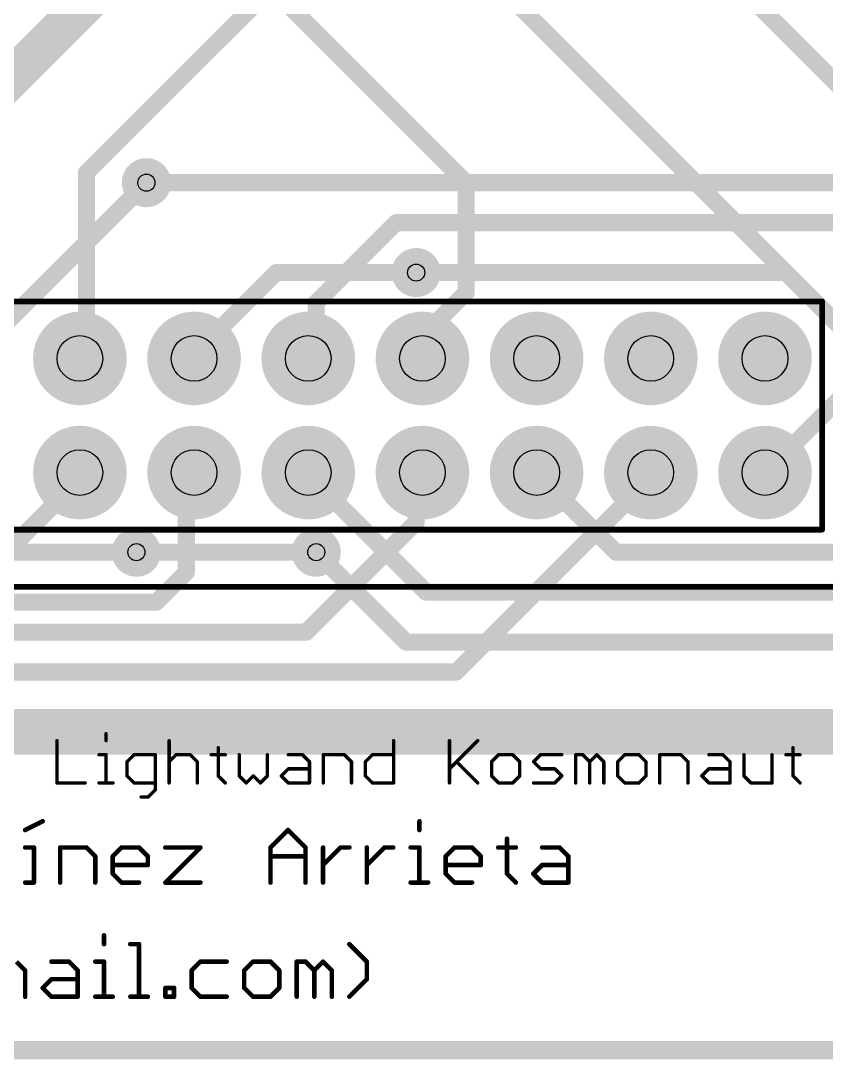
# Model space of a CAD drawing. Extents: x -15 to 99, y 4 to 73.
# Drawn here: x 24.54 to 42.46, y 3.61 to 26.72 of the extents above; entities that cross this region are included whole.
import ezdxf

# ---------------------------------------------------------------- set-up
doc = ezdxf.new("R2010")
doc.units = 0
for name, color, linetype in [('1', 22, 'CONTINUOUS'), ('112', 253, 'CONTINUOUS'), ('16', 175, 'CONTINUOUS'), ('17', 82, 'CONTINUOUS'), ('18', 82, 'CONTINUOUS'), ('20', 7, 'CONTINUOUS'), ('21', 253, 'CONTINUOUS'), ('29', 253, 'CONTINUOUS'), ('30', 253, 'CONTINUOUS'), ('44', 253, 'CONTINUOUS')]:
    doc.layers.add(name, color=color, linetype=linetype)

# ---------------------------------------------------------------- blocks, each defined once
blk = doc.blocks.new('ROUNDP')
at = {"const_width": 0.5}
blk.add_lwpolyline([(0, -0.25, 1), (0, 0.25, 1), (0, -0.25)], format="xyb", dxfattribs=at)
blk = doc.blocks.new('ROUNDV')
at = {"const_width": 0.5}
blk.add_lwpolyline([(0, -0.25, 1), (0, 0.25, 1), (0, -0.25)], format="xyb", dxfattribs=at)

msp = doc.modelspace()

# ---------------------------------------------------------------- linework, layer by layer
at = {"layer": '1'}
for points, const_width in [([(26.0033, 23.3362), (37.1157, 34.4488)], 0.381), ([(26.8923, 28.0035), (18.4468, 19.558)], 0.889), ([(26.0033, 19.3358), (26.0033, 23.3362)], 0.381), ([(27.3368, 23.114), (44.2278, 23.114)], 0.381), ([(31.115, 20.447), (32.893, 22.225)], 0.381), ([(32.893, 22.225), (46.0057, 22.225)], 0.381), ([(33.3375, 21.1137), (41.5607, 21.1137)], 0.381), ([(41.5607, 21.1137), (42.8942, 19.7803)], 0.381), ([(31.115, 19.3358), (31.115, 20.447)], 0.381), ([(26.0033, 19.3358), (25.8572, 19.2024)], 0.381), ([(31.115, 19.3358), (30.9372, 19.2024)], 0.381), ([(25.781, 16.4465), (25.8572, 16.6624)], 0.381), ([(33.3375, 16.4465), (33.4772, 16.6624)], 0.381), ([(38.4492, 16.4465), (38.5572, 16.6624)], 0.381), ([(23.3362, 14.0018), (25.781, 16.4465)], 0.381), ([(33.3375, 15.5575), (33.3375, 16.4465)], 0.381), ([(38.4492, 16.4465), (34.2265, 12.2238)], 0.381), ([(30.8928, 13.1128), (33.3375, 15.5575)], 0.381), ([(31.115, 14.8908), (27.1145, 14.8908)], 0.381), ([(16.4465, 13.1128), (30.8928, 13.1128)], 0.381), ([(34.2265, 12.2238), (16.002, 12.2238)], 0.381), ([(56.2293, 10.8902), (15.5575, 10.8902)], 1.016), ([(5.08, 3.81), (95.25, 3.81)], 0.4064)]:
    msp.add_lwpolyline(points, dxfattribs=dict(at, const_width=const_width))
at = {"layer": '1', "const_width": 0.1905}
for points in [[(26.0985, 23.3362, 1), (25.908, 23.3362)], [(25.9359, 23.4036, 1), (26.0706, 23.2689)], [(27.3368, 23.2093, 1), (27.3368, 23.0188)], [(32.893, 22.3203, 1), (32.893, 22.1298)], [(32.9604, 22.1576, 1), (32.8256, 22.2924)], [(33.3375, 21.209, 1), (33.3375, 21.0185)], [(41.6281, 21.1811, 1), (41.4934, 21.0464)], [(41.5607, 21.0185, 1), (41.5607, 21.209)], [(31.0476, 20.5144, 1), (31.1824, 20.3796)], [(31.2103, 20.447, 1), (31.0198, 20.447)], [(25.908, 19.3358, 1), (26.0985, 19.3358)], [(26.0675, 19.2654, 1), (25.939, 19.4061)], [(31.0198, 19.3358, 1), (31.2103, 19.3358)], [(31.1722, 19.2596, 1), (31.0579, 19.412)], [(25.793, 19.2727, 1), (25.9214, 19.1321)], [(30.8801, 19.2786, 1), (30.9944, 19.1262)], [(25.947, 16.6307, 1), (25.7674, 16.6941)], [(33.5572, 16.6107, 1), (33.3972, 16.7141)], [(38.6424, 16.6198, 1), (38.472, 16.705)], [(25.6912, 16.4782, 1), (25.8708, 16.4148)], [(25.8484, 16.3791, 1), (25.7136, 16.5139)], [(33.4327, 16.4465, 1), (33.2422, 16.4465)], [(33.2575, 16.4982, 1), (33.4175, 16.3948)], [(38.3641, 16.4891, 1), (38.5344, 16.4039)], [(38.5166, 16.3791, 1), (38.3819, 16.5139)], [(33.4049, 15.4901, 1), (33.2701, 15.6249)], [(33.2422, 15.5575, 1), (33.4327, 15.5575)], [(27.1145, 14.986, 1), (27.1145, 14.7955)], [(31.115, 14.7955, 1), (31.115, 14.986)], [(30.8254, 13.1801, 1), (30.9601, 13.0454)], [(30.8928, 13.0175, 1), (30.8928, 13.208)], [(34.1591, 12.2911, 1), (34.2939, 12.1564)], [(34.2265, 12.1285, 1), (34.2265, 12.319)]]:
    msp.add_lwpolyline(points, format="xyb", dxfattribs=at)
at = {"layer": '112'}
for points, const_width in [([(26.4398, 10.8535), (26.4398, 10.6967)], 0.0762), ([(25.3475, 10.6967), (25.3475, 9.7561)], 0.0762), ([(27.8422, 10.6967), (27.8422, 9.7561)], 0.0762), ([(32.835, 10.6967), (32.835, 9.7561)], 0.0762), ([(34.079, 10.6967), (34.079, 9.7561)], 0.0762), ([(34.079, 10.0697), (34.7061, 10.6967)], 0.0762), ([(26.283, 10.3832), (26.4398, 10.3832)], 0.0762), ([(26.4398, 10.3832), (26.4398, 9.7561)], 0.0762), ([(27.0634, 10.3832), (26.9067, 10.2264)], 0.0762), ([(27.5337, 10.3832), (27.0634, 10.3832)], 0.0762), ([(27.5337, 9.5994), (27.5337, 10.3832)], 0.0762), ([(27.8422, 10.2264), (27.999, 10.3832)], 0.0762), ([(27.999, 10.3832), (28.3125, 10.3832)], 0.0762), ([(28.3125, 10.3832), (28.4693, 10.2264)], 0.0762), ([(28.7777, 10.3832), (29.0912, 10.3832)], 0.0762), ([(28.9345, 10.54), (28.9345, 9.9129)], 0.0762), ([(29.4014, 10.3832), (29.4014, 9.9129)], 0.0762), ([(30.0285, 9.9129), (30.0285, 10.3832)], 0.0762), ([(30.4937, 10.3832), (30.8072, 10.3832)], 0.0762), ([(30.8072, 10.3832), (30.964, 10.2264)], 0.0762), ([(31.2724, 9.7561), (31.2724, 10.3832)], 0.0762), ([(31.2724, 10.3832), (31.7427, 10.3832)], 0.0762), ([(31.7427, 10.3832), (31.8995, 10.2264)], 0.0762), ([(32.2079, 10.2264), (32.3647, 10.3832)], 0.0762), ([(32.3647, 10.3832), (32.835, 10.3832)], 0.0762), ([(35.1713, 10.3832), (35.0145, 10.2264)], 0.0762), ([(35.4848, 10.3832), (35.1713, 10.3832)], 0.0762), ([(35.6416, 10.2264), (35.4848, 10.3832)], 0.0762), ([(35.95, 10.2264), (36.1068, 10.3832)], 0.0762), ([(36.1068, 10.3832), (36.5771, 10.3832)], 0.0762), ([(36.8855, 9.7561), (36.8855, 10.3832)], 0.0762), ([(36.8855, 10.3832), (37.0423, 10.3832)], 0.0762), ([(37.0423, 10.3832), (37.1991, 10.2264)], 0.0762), ([(37.1991, 10.2264), (37.3558, 10.3832)], 0.0762), ([(37.3558, 10.3832), (37.5126, 10.2264)], 0.0762), ([(37.9778, 10.3832), (37.8211, 10.2264)], 0.0762), ([(38.2914, 10.3832), (37.9778, 10.3832)], 0.0762), ([(38.4481, 10.2264), (38.2914, 10.3832)], 0.0762), ([(38.7566, 9.7561), (38.7566, 10.3832)], 0.0762), ([(38.7566, 10.3832), (39.2269, 10.3832)], 0.0762), ([(39.2269, 10.3832), (39.3836, 10.2264)], 0.0762), ([(39.8489, 10.3832), (40.1624, 10.3832)], 0.0762), ([(40.1624, 10.3832), (40.3192, 10.2264)], 0.0762), ([(40.6276, 10.3832), (40.6276, 9.9129)], 0.0762), ([(41.2547, 9.7561), (41.2547, 10.3832)], 0.0762), ([(41.5631, 10.3832), (41.8767, 10.3832)], 0.0762), ([(41.7199, 10.54), (41.7199, 9.9129)], 0.0762), ([(26.9067, 10.2264), (26.9067, 9.9129)], 0.0762), ([(28.4693, 10.2264), (28.4693, 9.7561)], 0.0762), ([(30.964, 10.2264), (30.964, 9.7561)], 0.0762), ([(31.8995, 10.2264), (31.8995, 9.7561)], 0.0762), ([(32.2079, 9.9129), (32.2079, 10.2264)], 0.0762), ([(34.2358, 10.2264), (34.7061, 9.7561)], 0.0762), ([(35.0145, 10.2264), (35.0145, 9.9129)], 0.0762), ([(35.6416, 9.9129), (35.6416, 10.2264)], 0.0762), ([(36.1068, 10.0697), (35.95, 10.2264)], 0.0762), ([(37.1991, 10.2264), (37.1991, 9.7561)], 0.0762), ([(37.5126, 10.2264), (37.5126, 9.7561)], 0.0762), ([(37.8211, 10.2264), (37.8211, 9.9129)], 0.0762), ([(38.4481, 9.9129), (38.4481, 10.2264)], 0.0762), ([(39.3836, 10.2264), (39.3836, 9.7561)], 0.0762), ([(40.3192, 10.2264), (40.3192, 9.7561)], 0.0762), ([(26.9067, 9.9129), (27.0634, 9.7561)], 0.0762), ([(28.9345, 9.9129), (29.0912, 9.7561)], 0.0762), ([(29.4014, 9.9129), (29.5582, 9.7561)], 0.0762), ([(29.5582, 9.7561), (29.7149, 9.9129)], 0.0762), ([(29.7149, 9.9129), (29.8717, 9.7561)], 0.0762), ([(29.8717, 9.7561), (30.0285, 9.9129)], 0.0762), ([(30.3369, 9.9129), (30.4937, 10.0697)], 0.0762), ([(30.4937, 9.7561), (30.3369, 9.9129)], 0.0762), ([(30.4937, 10.0697), (30.964, 10.0697)], 0.0762), ([(32.3647, 9.7561), (32.2079, 9.9129)], 0.0762), ([(35.0145, 9.9129), (35.1713, 9.7561)], 0.0762), ([(35.4848, 9.7561), (35.6416, 9.9129)], 0.0762), ([(36.4203, 10.0697), (36.1068, 10.0697)], 0.0762), ([(36.5771, 9.9129), (36.4203, 10.0697)], 0.0762), ([(36.4203, 9.7561), (36.5771, 9.9129)], 0.0762), ([(37.8211, 9.9129), (37.9778, 9.7561)], 0.0762), ([(38.2914, 9.7561), (38.4481, 9.9129)], 0.0762), ([(39.6921, 9.9129), (39.8489, 10.0697)], 0.0762), ([(39.8489, 9.7561), (39.6921, 9.9129)], 0.0762), ([(39.8489, 10.0697), (40.3192, 10.0697)], 0.0762), ([(40.6276, 9.9129), (40.7844, 9.7561)], 0.0762), ([(41.7199, 9.9129), (41.8767, 9.7561)], 0.0762), ([(25.3475, 9.7561), (25.9745, 9.7561)], 0.0762), ([(26.283, 9.7561), (26.5965, 9.7561)], 0.0762), ([(27.0634, 9.7561), (27.5337, 9.7561)], 0.0762), ([(30.964, 9.7561), (30.4937, 9.7561)], 0.0762), ([(32.835, 9.7561), (32.3647, 9.7561)], 0.0762), ([(35.1713, 9.7561), (35.4848, 9.7561)], 0.0762), ([(35.95, 9.7561), (36.4203, 9.7561)], 0.0762), ([(37.9778, 9.7561), (38.2914, 9.7561)], 0.0762), ([(40.3192, 9.7561), (39.8489, 9.7561)], 0.0762), ([(40.7844, 9.7561), (41.2547, 9.7561)], 0.0762), ([(27.2202, 9.4426), (27.377, 9.4426)], 0.0762), ([(27.377, 9.4426), (27.5337, 9.5994)], 0.0762), ([(24.6398, 8.7081), (25.0296, 8.903)], 0.1016), ([(33.4103, 8.903), (33.4103, 8.7081)], 0.1016), ([(30.097, 8.3183), (30.4868, 8.7081)], 0.1016), ([(30.4868, 8.7081), (30.8766, 8.3183)], 0.1016), ([(35.3593, 8.5132), (35.3593, 7.7336)], 0.1016), ([(24.8347, 8.3183), (24.6398, 8.3183)], 0.1016), ([(24.8347, 7.5387), (24.8347, 8.3183)], 0.1016), ([(25.4194, 7.5387), (25.4194, 8.3183)], 0.1016), ([(25.4194, 8.3183), (26.0041, 8.3183)], 0.1016), ([(26.0041, 8.3183), (26.199, 8.1234)], 0.1016), ([(26.5888, 8.1234), (26.7837, 8.3183)], 0.1016), ([(26.7837, 8.3183), (27.1735, 8.3183)], 0.1016), ([(27.1735, 8.3183), (27.3684, 8.1234)], 0.1016), ([(27.7582, 8.3183), (28.5378, 8.3183)], 0.1016), ([(28.5378, 8.3183), (27.7582, 7.5387)], 0.1016), ([(30.097, 7.5387), (30.097, 8.3183)], 0.1016), ([(30.8766, 8.3183), (30.8766, 7.5387)], 0.1016), ([(31.2664, 7.5387), (31.2664, 8.3183)], 0.1016), ([(31.2664, 7.9285), (31.6562, 8.3183)], 0.1016), ([(31.6562, 8.3183), (31.8511, 8.3183)], 0.1016), ([(32.2409, 7.5387), (32.2409, 8.3183)], 0.1016), ([(32.2409, 7.9285), (32.6307, 8.3183)], 0.1016), ([(32.6307, 8.3183), (32.8256, 8.3183)], 0.1016), ([(33.2154, 8.3183), (33.4103, 8.3183)], 0.1016), ([(33.4103, 8.3183), (33.4103, 7.5387)], 0.1016), ([(33.995, 8.1234), (34.1899, 8.3183)], 0.1016), ([(34.1899, 8.3183), (34.5797, 8.3183)], 0.1016), ([(34.5797, 8.3183), (34.7746, 8.1234)], 0.1016), ([(35.1644, 8.3183), (35.5542, 8.3183)], 0.1016), ([(36.1389, 8.3183), (36.5287, 8.3183)], 0.1016), ([(36.5287, 8.3183), (36.7236, 8.1234)], 0.1016), ([(26.199, 8.1234), (26.199, 7.5387)], 0.1016), ([(26.5888, 7.7336), (26.5888, 8.1234)], 0.1016), ([(27.3684, 8.1234), (27.3684, 7.9285)], 0.1016), ([(30.097, 8.1234), (30.8766, 8.1234)], 0.1016), ([(33.995, 7.7336), (33.995, 8.1234)], 0.1016), ([(34.7746, 8.1234), (34.7746, 7.9285)], 0.1016), ([(36.7236, 8.1234), (36.7236, 7.5387)], 0.1016), ([(27.3684, 7.9285), (26.5888, 7.9285)], 0.1016), ([(34.7746, 7.9285), (33.995, 7.9285)], 0.1016), ([(35.944, 7.7336), (36.1389, 7.9285)], 0.1016), ([(36.1389, 7.9285), (36.7236, 7.9285)], 0.1016), ([(26.7837, 7.5387), (26.5888, 7.7336)], 0.1016), ([(34.1899, 7.5387), (33.995, 7.7336)], 0.1016), ([(35.3593, 7.7336), (35.5542, 7.5387)], 0.1016), ([(36.1389, 7.5387), (35.944, 7.7336)], 0.1016), ([(24.6398, 7.5387), (24.8347, 7.5387)], 0.1016), ([(27.1735, 7.5387), (26.7837, 7.5387)], 0.1016), ([(27.7582, 7.5387), (28.5378, 7.5387)], 0.1016), ([(33.2154, 7.5387), (33.6052, 7.5387)], 0.1016), ([(34.5797, 7.5387), (34.1899, 7.5387)], 0.1016), ([(36.7236, 7.5387), (36.1389, 7.5387)], 0.1016), ([(26.3939, 6.363), (26.3939, 6.1681)], 0.1016), ([(26.9786, 6.1681), (27.1735, 6.1681)], 0.1016), ([(27.1735, 6.1681), (27.1735, 4.9987)], 0.1016), ([(32.2409, 5.7783), (31.8511, 6.1681)], 0.1016), ([(24.4449, 5.7783), (24.6398, 5.5834)], 0.1016), ([(25.2245, 5.7783), (25.6143, 5.7783)], 0.1016), ([(25.6143, 5.7783), (25.8092, 5.5834)], 0.1016), ([(26.199, 5.7783), (26.3939, 5.7783)], 0.1016), ([(26.3939, 5.7783), (26.3939, 4.9987)], 0.1016), ([(28.5378, 5.7783), (28.3429, 5.5834)], 0.1016), ([(29.1225, 5.7783), (28.5378, 5.7783)], 0.1016), ([(29.7072, 5.7783), (29.5123, 5.5834)], 0.1016), ([(30.097, 5.7783), (29.7072, 5.7783)], 0.1016), ([(30.2919, 5.5834), (30.097, 5.7783)], 0.1016), ([(30.6817, 4.9987), (30.6817, 5.7783)], 0.1016), ([(30.6817, 5.7783), (30.8766, 5.7783)], 0.1016), ([(30.8766, 5.7783), (31.0715, 5.5834)], 0.1016), ([(31.0715, 5.5834), (31.2664, 5.7783)], 0.1016), ([(31.2664, 5.7783), (31.4613, 5.5834)], 0.1016), ([(32.2409, 5.3885), (32.2409, 5.7783)], 0.1016), ([(24.6398, 5.5834), (24.6398, 4.9987)], 0.1016), ([(25.8092, 5.5834), (25.8092, 4.9987)], 0.1016), ([(28.3429, 5.5834), (28.3429, 5.1936)], 0.1016), ([(29.5123, 5.5834), (29.5123, 5.1936)], 0.1016), ([(30.2919, 5.1936), (30.2919, 5.5834)], 0.1016), ([(31.0715, 5.5834), (31.0715, 4.9987)], 0.1016), ([(31.4613, 5.5834), (31.4613, 4.9987)], 0.1016), ([(25.0296, 5.1936), (25.2245, 5.3885)], 0.1016), ([(25.2245, 5.3885), (25.8092, 5.3885)], 0.1016), ([(31.8511, 4.9987), (32.2409, 5.3885)], 0.1016), ([(25.2245, 4.9987), (25.0296, 5.1936)], 0.1016), ([(27.7582, 4.9987), (27.7582, 5.1936)], 0.1016), ([(27.7582, 5.1936), (27.9531, 5.1936)], 0.1016), ([(27.9531, 5.1936), (27.9531, 4.9987)], 0.1016), ([(28.3429, 5.1936), (28.5378, 4.9987)], 0.1016), ([(29.5123, 5.1936), (29.7072, 4.9987)], 0.1016), ([(30.097, 4.9987), (30.2919, 5.1936)], 0.1016), ([(25.8092, 4.9987), (25.2245, 4.9987)], 0.1016), ([(26.199, 4.9987), (26.5888, 4.9987)], 0.1016), ([(26.9786, 4.9987), (27.3684, 4.9987)], 0.1016), ([(27.9531, 4.9987), (27.7582, 4.9987)], 0.1016), ([(28.5378, 4.9987), (29.1225, 4.9987)], 0.1016), ([(29.7072, 4.9987), (30.097, 4.9987)], 0.1016)]:
    msp.add_lwpolyline(points, dxfattribs=dict(at, const_width=const_width))
for points, const_width in [([(26.4588, 10.8535, 1), (26.4207, 10.8535)], 0.0381), ([(25.3665, 10.6967, 1), (25.3284, 10.6967)], 0.0381), ([(26.4207, 10.6967, 1), (26.4588, 10.6967)], 0.0381), ([(27.8612, 10.6967, 1), (27.8231, 10.6967)], 0.0381), ([(32.8541, 10.6967, 1), (32.816, 10.6967)], 0.0381), ([(34.098, 10.6967, 1), (34.0599, 10.6967)], 0.0381), ([(34.7195, 10.6833, 1), (34.6926, 10.7102)], 0.0381), ([(26.283, 10.4023, 1), (26.283, 10.3642)], 0.0381), ([(26.4588, 10.3832, 1), (26.4207, 10.3832)], 0.0381), ([(26.4398, 10.3642, 1), (26.4398, 10.4023)], 0.0381), ([(27.0634, 10.4023, 1), (27.0634, 10.3642)], 0.0381), ([(27.0769, 10.3697, 1), (27.05, 10.3967)], 0.0381), ([(27.5528, 10.3832, 1), (27.5147, 10.3832)], 0.0381), ([(27.5337, 10.3642, 1), (27.5337, 10.4023)], 0.0381), ([(27.999, 10.4023, 1), (27.999, 10.3642)], 0.0381), ([(28.0124, 10.3697, 1), (27.9855, 10.3967)], 0.0381), ([(28.326, 10.3967, 1), (28.299, 10.3697)], 0.0381), ([(28.3125, 10.3642, 1), (28.3125, 10.4023)], 0.0381), ([(28.7777, 10.4023, 1), (28.7777, 10.3642)], 0.0381), ([(28.9535, 10.54, 1), (28.9154, 10.54)], 0.0381), ([(29.0912, 10.3642, 1), (29.0912, 10.4023)], 0.0381), ([(29.4204, 10.3832, 1), (29.3823, 10.3832)], 0.0381), ([(30.0475, 10.3832, 1), (30.0094, 10.3832)], 0.0381), ([(30.4937, 10.4023, 1), (30.4937, 10.3642)], 0.0381), ([(30.8207, 10.3967, 1), (30.7937, 10.3697)], 0.0381), ([(30.8072, 10.3642, 1), (30.8072, 10.4023)], 0.0381), ([(31.2724, 10.4023, 1), (31.2724, 10.3642)], 0.0381), ([(31.2915, 10.3832, 1), (31.2534, 10.3832)], 0.0381), ([(31.7562, 10.3967, 1), (31.7293, 10.3697)], 0.0381), ([(31.7427, 10.3642, 1), (31.7427, 10.4023)], 0.0381), ([(32.3647, 10.4023, 1), (32.3647, 10.3642)], 0.0381), ([(32.3782, 10.3697, 1), (32.3512, 10.3967)], 0.0381), ([(32.835, 10.3642, 1), (32.835, 10.4023)], 0.0381), ([(35.1713, 10.4023, 1), (35.1713, 10.3642)], 0.0381), ([(35.1847, 10.3697, 1), (35.1578, 10.3967)], 0.0381), ([(35.4983, 10.3967, 1), (35.4713, 10.3697)], 0.0381), ([(35.4848, 10.3642, 1), (35.4848, 10.4023)], 0.0381), ([(36.1068, 10.4023, 1), (36.1068, 10.3642)], 0.0381), ([(36.1203, 10.3697, 1), (36.0933, 10.3967)], 0.0381), ([(36.5771, 10.3642, 1), (36.5771, 10.4023)], 0.0381), ([(36.8855, 10.4023, 1), (36.8855, 10.3642)], 0.0381), ([(36.9046, 10.3832, 1), (36.8665, 10.3832)], 0.0381), ([(37.0558, 10.3967, 1), (37.0288, 10.3697)], 0.0381), ([(37.0423, 10.3642, 1), (37.0423, 10.4023)], 0.0381), ([(37.3693, 10.3967, 1), (37.3424, 10.3697)], 0.0381), ([(37.3693, 10.3697, 1), (37.3424, 10.3967)], 0.0381), ([(37.9778, 10.4023, 1), (37.9778, 10.3642)], 0.0381), ([(37.9913, 10.3697, 1), (37.9644, 10.3967)], 0.0381), ([(38.3048, 10.3967, 1), (38.2779, 10.3697)], 0.0381), ([(38.2914, 10.3642, 1), (38.2914, 10.4023)], 0.0381), ([(38.7756, 10.3832, 1), (38.7375, 10.3832)], 0.0381), ([(38.7566, 10.4023, 1), (38.7566, 10.3642)], 0.0381), ([(39.2403, 10.3967, 1), (39.2134, 10.3697)], 0.0381), ([(39.2269, 10.3642, 1), (39.2269, 10.4023)], 0.0381), ([(39.8489, 10.4023, 1), (39.8489, 10.3642)], 0.0381), ([(40.1759, 10.3967, 1), (40.1489, 10.3697)], 0.0381), ([(40.1624, 10.3642, 1), (40.1624, 10.4023)], 0.0381), ([(40.6467, 10.3832, 1), (40.6086, 10.3832)], 0.0381), ([(41.2737, 10.3832, 1), (41.2356, 10.3832)], 0.0381), ([(41.5631, 10.4023, 1), (41.5631, 10.3642)], 0.0381), ([(41.739, 10.54, 1), (41.7009, 10.54)], 0.0381), ([(41.8767, 10.3642, 1), (41.8767, 10.4023)], 0.0381), ([(26.9257, 10.2264, 1), (26.8876, 10.2264)], 0.0381), ([(26.8932, 10.2399, 1), (26.9201, 10.213)], 0.0381), ([(27.8287, 10.2399, 1), (27.8557, 10.213)], 0.0381), ([(28.4883, 10.2264, 1), (28.4502, 10.2264)], 0.0381), ([(28.4558, 10.213, 1), (28.4827, 10.2399)], 0.0381), ([(30.983, 10.2264, 1), (30.9449, 10.2264)], 0.0381), ([(30.9505, 10.213, 1), (30.9774, 10.2399)], 0.0381), ([(31.9185, 10.2264, 1), (31.8804, 10.2264)], 0.0381), ([(31.886, 10.213, 1), (31.913, 10.2399)], 0.0381), ([(32.227, 10.2264, 1), (32.1889, 10.2264)], 0.0381), ([(32.1945, 10.2399, 1), (32.2214, 10.213)], 0.0381), ([(34.2492, 10.2399, 1), (34.2223, 10.213)], 0.0381), ([(35.0336, 10.2264, 1), (34.9955, 10.2264)], 0.0381), ([(35.001, 10.2399, 1), (35.028, 10.213)], 0.0381), ([(35.6606, 10.2264, 1), (35.6225, 10.2264)], 0.0381), ([(35.6281, 10.213, 1), (35.655, 10.2399)], 0.0381), ([(35.9635, 10.2399, 1), (35.9366, 10.213)], 0.0381), ([(35.9366, 10.2399, 1), (35.9635, 10.213)], 0.0381), ([(37.2181, 10.2264, 1), (37.18, 10.2264)], 0.0381), ([(37.1856, 10.2399, 1), (37.2125, 10.213)], 0.0381), ([(37.1856, 10.213, 1), (37.2125, 10.2399)], 0.0381), ([(37.5317, 10.2264, 1), (37.4936, 10.2264)], 0.0381), ([(37.4991, 10.213, 1), (37.5261, 10.2399)], 0.0381), ([(37.8401, 10.2264, 1), (37.802, 10.2264)], 0.0381), ([(37.8076, 10.2399, 1), (37.8345, 10.213)], 0.0381), ([(38.4672, 10.2264, 1), (38.4291, 10.2264)], 0.0381), ([(38.4347, 10.213, 1), (38.4616, 10.2399)], 0.0381), ([(39.4027, 10.2264, 1), (39.3646, 10.2264)], 0.0381), ([(39.3702, 10.213, 1), (39.3971, 10.2399)], 0.0381), ([(40.3382, 10.2264, 1), (40.3001, 10.2264)], 0.0381), ([(40.3057, 10.213, 1), (40.3326, 10.2399)], 0.0381), ([(26.9201, 9.9264, 1), (26.8932, 9.8994)], 0.0381), ([(28.9479, 9.9264, 1), (28.921, 9.8994)], 0.0381), ([(29.4149, 9.9264, 1), (29.3879, 9.8994)], 0.0381), ([(29.7284, 9.9264, 1), (29.7015, 9.8994)], 0.0381), ([(29.7284, 9.8994, 1), (29.7015, 9.9264)], 0.0381), ([(30.0419, 9.8994, 1), (30.015, 9.9264)], 0.0381), ([(30.3504, 9.9264, 1), (30.3234, 9.8994)], 0.0381), ([(30.3234, 9.9264, 1), (30.3504, 9.8994)], 0.0381), ([(30.4937, 10.0887, 1), (30.4937, 10.0506)], 0.0381), ([(30.5071, 10.0562, 1), (30.4802, 10.0831)], 0.0381), ([(30.964, 10.0506, 1), (30.964, 10.0887)], 0.0381), ([(32.2214, 9.9264, 1), (32.1945, 9.8994)], 0.0381), ([(34.0655, 10.0831, 1), (34.0925, 10.0562)], 0.0381), ([(35.028, 9.9264, 1), (35.001, 9.8994)], 0.0381), ([(35.655, 9.8994, 1), (35.6281, 9.9264)], 0.0381), ([(36.1068, 10.0887, 1), (36.1068, 10.0506)], 0.0381), ([(36.0933, 10.0562, 1), (36.1203, 10.0831)], 0.0381), ([(36.4338, 10.0831, 1), (36.4069, 10.0562)], 0.0381), ([(36.4203, 10.0506, 1), (36.4203, 10.0887)], 0.0381), ([(36.5906, 9.8994, 1), (36.5636, 9.9264)], 0.0381), ([(36.5636, 9.8994, 1), (36.5906, 9.9264)], 0.0381), ([(37.8345, 9.9264, 1), (37.8076, 9.8994)], 0.0381), ([(38.4616, 9.8994, 1), (38.4347, 9.9264)], 0.0381), ([(39.7056, 9.9264, 1), (39.6786, 9.8994)], 0.0381), ([(39.6786, 9.9264, 1), (39.7056, 9.8994)], 0.0381), ([(39.8489, 10.0887, 1), (39.8489, 10.0506)], 0.0381), ([(39.8623, 10.0562, 1), (39.8354, 10.0831)], 0.0381), ([(40.3192, 10.0506, 1), (40.3192, 10.0887)], 0.0381), ([(40.6411, 9.9264, 1), (40.6141, 9.8994)], 0.0381), ([(41.7334, 9.9264, 1), (41.7064, 9.8994)], 0.0381), ([(25.3284, 9.7561, 1), (25.3665, 9.7561)], 0.0381), ([(25.3475, 9.7752, 1), (25.3475, 9.7371)], 0.0381), ([(25.9745, 9.7371, 1), (25.9745, 9.7752)], 0.0381), ([(26.283, 9.7752, 1), (26.283, 9.7371)], 0.0381), ([(26.4207, 9.7561, 1), (26.4588, 9.7561)], 0.0381), ([(26.5965, 9.7371, 1), (26.5965, 9.7752)], 0.0381), ([(26.8876, 9.9129, 1), (26.9257, 9.9129)], 0.0381), ([(27.0634, 9.7752, 1), (27.0634, 9.7371)], 0.0381), ([(27.05, 9.7427, 1), (27.0769, 9.7696)], 0.0381), ([(27.5337, 9.7371, 1), (27.5337, 9.7752)], 0.0381), ([(27.8231, 9.7561, 1), (27.8612, 9.7561)], 0.0381), ([(28.4502, 9.7561, 1), (28.4883, 9.7561)], 0.0381), ([(28.9154, 9.9129, 1), (28.9535, 9.9129)], 0.0381), ([(29.0778, 9.7427, 1), (29.1047, 9.7696)], 0.0381), ([(29.3823, 9.9129, 1), (29.4204, 9.9129)], 0.0381), ([(29.5447, 9.7696, 1), (29.5716, 9.7427)], 0.0381), ([(29.5447, 9.7427, 1), (29.5716, 9.7696)], 0.0381), ([(29.8582, 9.7696, 1), (29.8852, 9.7427)], 0.0381), ([(29.8582, 9.7427, 1), (29.8852, 9.7696)], 0.0381), ([(30.0094, 9.9129, 1), (30.0475, 9.9129)], 0.0381), ([(30.4937, 9.7752, 1), (30.4937, 9.7371)], 0.0381), ([(30.4802, 9.7427, 1), (30.5071, 9.7696)], 0.0381), ([(30.9449, 9.7561, 1), (30.983, 9.7561)], 0.0381), ([(30.964, 9.7371, 1), (30.964, 9.7752)], 0.0381), ([(31.2534, 9.7561, 1), (31.2915, 9.7561)], 0.0381), ([(31.8804, 9.7561, 1), (31.9185, 9.7561)], 0.0381), ([(32.1889, 9.9129, 1), (32.227, 9.9129)], 0.0381), ([(32.3647, 9.7752, 1), (32.3647, 9.7371)], 0.0381), ([(32.3512, 9.7427, 1), (32.3782, 9.7696)], 0.0381), ([(32.816, 9.7561, 1), (32.8541, 9.7561)], 0.0381), ([(32.835, 9.7371, 1), (32.835, 9.7752)], 0.0381), ([(34.0599, 9.7561, 1), (34.098, 9.7561)], 0.0381), ([(34.6926, 9.7427, 1), (34.7195, 9.7696)], 0.0381), ([(34.9955, 9.9129, 1), (35.0336, 9.9129)], 0.0381), ([(35.1713, 9.7752, 1), (35.1713, 9.7371)], 0.0381), ([(35.1578, 9.7427, 1), (35.1847, 9.7696)], 0.0381), ([(35.4713, 9.7696, 1), (35.4983, 9.7427)], 0.0381), ([(35.4848, 9.7371, 1), (35.4848, 9.7752)], 0.0381), ([(35.6225, 9.9129, 1), (35.6606, 9.9129)], 0.0381), ([(35.95, 9.7752, 1), (35.95, 9.7371)], 0.0381), ([(36.4069, 9.7696, 1), (36.4338, 9.7427)], 0.0381), ([(36.4203, 9.7371, 1), (36.4203, 9.7752)], 0.0381), ([(36.8665, 9.7561, 1), (36.9046, 9.7561)], 0.0381), ([(37.18, 9.7561, 1), (37.2181, 9.7561)], 0.0381), ([(37.4936, 9.7561, 1), (37.5317, 9.7561)], 0.0381), ([(37.802, 9.9129, 1), (37.8401, 9.9129)], 0.0381), ([(37.9778, 9.7752, 1), (37.9778, 9.7371)], 0.0381), ([(37.9644, 9.7427, 1), (37.9913, 9.7696)], 0.0381), ([(38.2779, 9.7696, 1), (38.3048, 9.7427)], 0.0381), ([(38.2914, 9.7371, 1), (38.2914, 9.7752)], 0.0381), ([(38.4291, 9.9129, 1), (38.4672, 9.9129)], 0.0381), ([(38.7375, 9.7561, 1), (38.7756, 9.7561)], 0.0381), ([(39.3646, 9.7561, 1), (39.4027, 9.7561)], 0.0381), ([(39.8489, 9.7752, 1), (39.8489, 9.7371)], 0.0381), ([(39.8354, 9.7427, 1), (39.8623, 9.7696)], 0.0381), ([(40.3001, 9.7561, 1), (40.3382, 9.7561)], 0.0381), ([(40.3192, 9.7371, 1), (40.3192, 9.7752)], 0.0381), ([(40.6086, 9.9129, 1), (40.6467, 9.9129)], 0.0381), ([(40.7844, 9.7752, 1), (40.7844, 9.7371)], 0.0381), ([(40.7709, 9.7427, 1), (40.7979, 9.7696)], 0.0381), ([(41.2356, 9.7561, 1), (41.2737, 9.7561)], 0.0381), ([(41.2547, 9.7371, 1), (41.2547, 9.7752)], 0.0381), ([(41.7009, 9.9129, 1), (41.739, 9.9129)], 0.0381), ([(41.8632, 9.7427, 1), (41.8901, 9.7696)], 0.0381), ([(27.2202, 9.4617, 1), (27.2202, 9.4236)], 0.0381), ([(27.377, 9.4236, 1), (27.377, 9.4617)], 0.0381), ([(27.5147, 9.5994, 1), (27.5528, 9.5994)], 0.0381), ([(27.5472, 9.5859, 1), (27.5203, 9.6128)], 0.0381), ([(27.3635, 9.4561, 1), (27.3904, 9.4291)], 0.0381), ([(25.041, 8.8803, 1), (25.0183, 8.9257)], 0.0508), ([(33.4357, 8.903, 1), (33.3849, 8.903)], 0.0508), ([(24.6285, 8.7308, 1), (24.6512, 8.6854)], 0.0508), ([(30.5048, 8.7261, 1), (30.4688, 8.6902)], 0.0508), ([(30.5048, 8.6902, 1), (30.4688, 8.7261)], 0.0508), ([(33.3849, 8.7081, 1), (33.4357, 8.7081)], 0.0508), ([(35.3847, 8.5132, 1), (35.3339, 8.5132)], 0.0508), ([(24.6398, 8.3437, 1), (24.6398, 8.2929)], 0.0508), ([(24.8601, 8.3183, 1), (24.8093, 8.3183)], 0.0508), ([(24.8347, 8.2929, 1), (24.8347, 8.3437)], 0.0508), ([(25.4448, 8.3183, 1), (25.394, 8.3183)], 0.0508), ([(25.4194, 8.3437, 1), (25.4194, 8.2929)], 0.0508), ([(26.0221, 8.3363, 1), (25.9862, 8.3004)], 0.0508), ([(26.0041, 8.2929, 1), (26.0041, 8.3437)], 0.0508), ([(26.7837, 8.3437, 1), (26.7837, 8.2929)], 0.0508), ([(26.8017, 8.3004, 1), (26.7658, 8.3363)], 0.0508), ([(27.1915, 8.3363, 1), (27.1556, 8.3004)], 0.0508), ([(27.1735, 8.2929, 1), (27.1735, 8.3437)], 0.0508), ([(27.7582, 8.3437, 1), (27.7582, 8.2929)], 0.0508), ([(28.5558, 8.3004, 1), (28.5199, 8.3363)], 0.0508), ([(28.5378, 8.2929, 1), (28.5378, 8.3437)], 0.0508), ([(30.1224, 8.3183, 1), (30.0716, 8.3183)], 0.0508), ([(30.0791, 8.3363, 1), (30.115, 8.3004)], 0.0508), ([(30.902, 8.3183, 1), (30.8512, 8.3183)], 0.0508), ([(30.8586, 8.3004, 1), (30.8946, 8.3363)], 0.0508), ([(31.2918, 8.3183, 1), (31.241, 8.3183)], 0.0508), ([(31.6562, 8.3437, 1), (31.6562, 8.2929)], 0.0508), ([(31.6742, 8.3004, 1), (31.6382, 8.3363)], 0.0508), ([(31.8511, 8.2929, 1), (31.8511, 8.3437)], 0.0508), ([(32.2663, 8.3183, 1), (32.2155, 8.3183)], 0.0508), ([(32.6307, 8.3437, 1), (32.6307, 8.2929)], 0.0508), ([(32.6487, 8.3004, 1), (32.6127, 8.3363)], 0.0508), ([(32.8256, 8.2929, 1), (32.8256, 8.3437)], 0.0508), ([(33.2154, 8.3437, 1), (33.2154, 8.2929)], 0.0508), ([(33.4357, 8.3183, 1), (33.3849, 8.3183)], 0.0508), ([(33.4103, 8.2929, 1), (33.4103, 8.3437)], 0.0508), ([(34.1899, 8.3437, 1), (34.1899, 8.2929)], 0.0508), ([(34.2079, 8.3004, 1), (34.1719, 8.3363)], 0.0508), ([(34.5977, 8.3363, 1), (34.5617, 8.3004)], 0.0508), ([(34.5797, 8.2929, 1), (34.5797, 8.3437)], 0.0508), ([(35.1644, 8.3437, 1), (35.1644, 8.2929)], 0.0508), ([(35.5542, 8.2929, 1), (35.5542, 8.3437)], 0.0508), ([(36.1389, 8.3437, 1), (36.1389, 8.2929)], 0.0508), ([(36.5467, 8.3363, 1), (36.5107, 8.3004)], 0.0508), ([(36.5287, 8.2929, 1), (36.5287, 8.3437)], 0.0508), ([(26.2244, 8.1234, 1), (26.1736, 8.1234)], 0.0508), ([(26.1811, 8.1055, 1), (26.217, 8.1414)], 0.0508), ([(26.6142, 8.1234, 1), (26.5634, 8.1234)], 0.0508), ([(26.5709, 8.1414, 1), (26.6068, 8.1055)], 0.0508), ([(27.3938, 8.1234, 1), (27.343, 8.1234)], 0.0508), ([(27.3505, 8.1055, 1), (27.3864, 8.1414)], 0.0508), ([(30.097, 8.1488, 1), (30.097, 8.098)], 0.0508), ([(30.8766, 8.098, 1), (30.8766, 8.1488)], 0.0508), ([(34.0204, 8.1234, 1), (33.9696, 8.1234)], 0.0508), ([(33.977, 8.1414, 1), (34.013, 8.1055)], 0.0508), ([(34.8, 8.1234, 1), (34.7492, 8.1234)], 0.0508), ([(34.7566, 8.1055, 1), (34.7926, 8.1414)], 0.0508), ([(36.749, 8.1234, 1), (36.6982, 8.1234)], 0.0508), ([(36.7056, 8.1055, 1), (36.7416, 8.1414)], 0.0508), ([(26.5888, 7.9539, 1), (26.5888, 7.9031)], 0.0508), ([(27.343, 7.9285, 1), (27.3938, 7.9285)], 0.0508), ([(27.3684, 7.9031, 1), (27.3684, 7.9539)], 0.0508), ([(31.2484, 7.9465, 1), (31.2844, 7.9106)], 0.0508), ([(32.2229, 7.9465, 1), (32.2589, 7.9106)], 0.0508), ([(33.995, 7.9539, 1), (33.995, 7.9031)], 0.0508), ([(34.7492, 7.9285, 1), (34.8, 7.9285)], 0.0508), ([(34.7746, 7.9031, 1), (34.7746, 7.9539)], 0.0508), ([(36.1389, 7.9539, 1), (36.1389, 7.9031)], 0.0508), ([(36.1569, 7.9106, 1), (36.1209, 7.9465)], 0.0508), ([(36.7236, 7.9031, 1), (36.7236, 7.9539)], 0.0508), ([(26.5634, 7.7336, 1), (26.6142, 7.7336)], 0.0508), ([(26.6068, 7.7516, 1), (26.5709, 7.7157)], 0.0508), ([(34.013, 7.7516, 1), (33.977, 7.7157)], 0.0508), ([(33.9696, 7.7336, 1), (34.0204, 7.7336)], 0.0508), ([(35.3773, 7.7516, 1), (35.3413, 7.7157)], 0.0508), ([(35.3339, 7.7336, 1), (35.3847, 7.7336)], 0.0508), ([(35.962, 7.7516, 1), (35.926, 7.7157)], 0.0508), ([(35.926, 7.7516, 1), (35.962, 7.7157)], 0.0508), ([(24.6398, 7.5641, 1), (24.6398, 7.5133)], 0.0508), ([(24.8093, 7.5387, 1), (24.8601, 7.5387)], 0.0508), ([(24.8347, 7.5133, 1), (24.8347, 7.5641)], 0.0508), ([(25.394, 7.5387, 1), (25.4448, 7.5387)], 0.0508), ([(26.1736, 7.5387, 1), (26.2244, 7.5387)], 0.0508), ([(26.7837, 7.5641, 1), (26.7837, 7.5133)], 0.0508), ([(26.7658, 7.5208, 1), (26.8017, 7.5567)], 0.0508), ([(27.1735, 7.5133, 1), (27.1735, 7.5641)], 0.0508), ([(27.7582, 7.5641, 1), (27.7582, 7.5133)], 0.0508), ([(27.7403, 7.5567, 1), (27.7762, 7.5208)], 0.0508), ([(28.5378, 7.5133, 1), (28.5378, 7.5641)], 0.0508), ([(30.0716, 7.5387, 1), (30.1224, 7.5387)], 0.0508), ([(30.8512, 7.5387, 1), (30.902, 7.5387)], 0.0508), ([(31.241, 7.5387, 1), (31.2918, 7.5387)], 0.0508), ([(32.2155, 7.5387, 1), (32.2663, 7.5387)], 0.0508), ([(33.2154, 7.5641, 1), (33.2154, 7.5133)], 0.0508), ([(33.3849, 7.5387, 1), (33.4357, 7.5387)], 0.0508), ([(33.6052, 7.5133, 1), (33.6052, 7.5641)], 0.0508), ([(34.1899, 7.5641, 1), (34.1899, 7.5133)], 0.0508), ([(34.1719, 7.5208, 1), (34.2079, 7.5567)], 0.0508), ([(34.5797, 7.5133, 1), (34.5797, 7.5641)], 0.0508), ([(35.5362, 7.5208, 1), (35.5722, 7.5567)], 0.0508), ([(36.1389, 7.5641, 1), (36.1389, 7.5133)], 0.0508), ([(36.1209, 7.5208, 1), (36.1569, 7.5567)], 0.0508), ([(36.6982, 7.5387, 1), (36.749, 7.5387)], 0.0508), ([(36.7236, 7.5133, 1), (36.7236, 7.5641)], 0.0508), ([(26.4193, 6.363, 1), (26.3685, 6.363)], 0.0508), ([(26.3685, 6.1681, 1), (26.4193, 6.1681)], 0.0508), ([(26.9786, 6.1935, 1), (26.9786, 6.1427)], 0.0508), ([(27.1989, 6.1681, 1), (27.1481, 6.1681)], 0.0508), ([(27.1735, 6.1427, 1), (27.1735, 6.1935)], 0.0508), ([(31.8691, 6.1861, 1), (31.8331, 6.1502)], 0.0508), ([(25.2245, 5.8037, 1), (25.2245, 5.7529)], 0.0508), ([(25.6323, 5.7963, 1), (25.5964, 5.7604)], 0.0508), ([(25.6143, 5.7529, 1), (25.6143, 5.8037)], 0.0508), ([(26.199, 5.8037, 1), (26.199, 5.7529)], 0.0508), ([(26.4193, 5.7783, 1), (26.3685, 5.7783)], 0.0508), ([(26.3939, 5.7529, 1), (26.3939, 5.8037)], 0.0508), ([(28.5378, 5.8037, 1), (28.5378, 5.7529)], 0.0508), ([(28.5558, 5.7604, 1), (28.5198, 5.7963)], 0.0508), ([(29.1225, 5.7529, 1), (29.1225, 5.8037)], 0.0508), ([(29.7072, 5.8037, 1), (29.7072, 5.7529)], 0.0508), ([(29.7252, 5.7604, 1), (29.6892, 5.7963)], 0.0508), ([(30.115, 5.7963, 1), (30.079, 5.7604)], 0.0508), ([(30.097, 5.7529, 1), (30.097, 5.8037)], 0.0508), ([(30.7071, 5.7783, 1), (30.6563, 5.7783)], 0.0508), ([(30.6817, 5.8037, 1), (30.6817, 5.7529)], 0.0508), ([(30.8946, 5.7963, 1), (30.8586, 5.7604)], 0.0508), ([(30.8766, 5.7529, 1), (30.8766, 5.8037)], 0.0508), ([(31.2844, 5.7963, 1), (31.2484, 5.7604)], 0.0508), ([(31.2844, 5.7604, 1), (31.2484, 5.7963)], 0.0508), ([(32.2663, 5.7783, 1), (32.2155, 5.7783)], 0.0508), ([(32.2229, 5.7604, 1), (32.2589, 5.7963)], 0.0508), ([(24.6652, 5.5834, 1), (24.6144, 5.5834)], 0.0508), ([(24.6219, 5.5655, 1), (24.6578, 5.6014)], 0.0508), ([(25.8346, 5.5834, 1), (25.7838, 5.5834)], 0.0508), ([(25.7913, 5.5655, 1), (25.8272, 5.6014)], 0.0508), ([(28.3683, 5.5834, 1), (28.3175, 5.5834)], 0.0508), ([(28.3249, 5.6014, 1), (28.3609, 5.5655)], 0.0508), ([(29.5377, 5.5834, 1), (29.4869, 5.5834)], 0.0508), ([(29.4943, 5.6014, 1), (29.5303, 5.5655)], 0.0508), ([(30.3173, 5.5834, 1), (30.2665, 5.5834)], 0.0508), ([(30.2739, 5.5655, 1), (30.3099, 5.6014)], 0.0508), ([(31.0969, 5.5834, 1), (31.0461, 5.5834)], 0.0508), ([(31.0535, 5.6014, 1), (31.0895, 5.5655)], 0.0508), ([(31.0535, 5.5655, 1), (31.0895, 5.6014)], 0.0508), ([(31.4867, 5.5834, 1), (31.4359, 5.5834)], 0.0508), ([(31.4433, 5.5655, 1), (31.4793, 5.6014)], 0.0508), ([(25.2245, 5.4139, 1), (25.2245, 5.3631)], 0.0508), ([(25.2425, 5.3706, 1), (25.2066, 5.4065)], 0.0508), ([(25.8092, 5.3631, 1), (25.8092, 5.4139)], 0.0508), ([(32.2155, 5.3885, 1), (32.2663, 5.3885)], 0.0508), ([(32.2589, 5.3706, 1), (32.2229, 5.4065)], 0.0508), ([(25.0476, 5.2116, 1), (25.0117, 5.1757)], 0.0508), ([(25.0117, 5.2116, 1), (25.0476, 5.1757)], 0.0508), ([(27.7836, 5.1936, 1), (27.7328, 5.1936)], 0.0508), ([(27.7582, 5.219, 1), (27.7582, 5.1682)], 0.0508), ([(27.9785, 5.1936, 1), (27.9277, 5.1936)], 0.0508), ([(27.9531, 5.1682, 1), (27.9531, 5.219)], 0.0508), ([(28.3609, 5.2116, 1), (28.3249, 5.1757)], 0.0508), ([(28.3175, 5.1936, 1), (28.3683, 5.1936)], 0.0508), ([(29.5303, 5.2116, 1), (29.4943, 5.1757)], 0.0508), ([(29.4869, 5.1936, 1), (29.5377, 5.1936)], 0.0508), ([(30.2665, 5.1936, 1), (30.3173, 5.1936)], 0.0508), ([(30.3099, 5.1757, 1), (30.2739, 5.2116)], 0.0508), ([(24.6144, 4.9987, 1), (24.6652, 4.9987)], 0.0508), ([(25.2245, 5.0241, 1), (25.2245, 4.9733)], 0.0508), ([(25.2066, 4.9808, 1), (25.2425, 5.0167)], 0.0508), ([(25.7838, 4.9987, 1), (25.8346, 4.9987)], 0.0508), ([(25.8092, 4.9733, 1), (25.8092, 5.0241)], 0.0508), ([(26.199, 5.0241, 1), (26.199, 4.9733)], 0.0508), ([(26.3685, 4.9987, 1), (26.4193, 4.9987)], 0.0508), ([(26.5888, 4.9733, 1), (26.5888, 5.0241)], 0.0508), ([(26.9786, 5.0241, 1), (26.9786, 4.9733)], 0.0508), ([(27.1481, 4.9987, 1), (27.1989, 4.9987)], 0.0508), ([(27.3684, 4.9733, 1), (27.3684, 5.0241)], 0.0508), ([(27.7582, 5.0241, 1), (27.7582, 4.9733)], 0.0508), ([(27.7328, 4.9987, 1), (27.7836, 4.9987)], 0.0508), ([(27.9277, 4.9987, 1), (27.9785, 4.9987)], 0.0508), ([(27.9531, 4.9733, 1), (27.9531, 5.0241)], 0.0508), ([(28.5378, 5.0241, 1), (28.5378, 4.9733)], 0.0508), ([(28.5198, 4.9808, 1), (28.5558, 5.0167)], 0.0508), ([(29.1225, 4.9733, 1), (29.1225, 5.0241)], 0.0508), ([(29.7072, 5.0241, 1), (29.7072, 4.9733)], 0.0508), ([(29.6892, 4.9808, 1), (29.7252, 5.0167)], 0.0508), ([(30.079, 5.0167, 1), (30.115, 4.9808)], 0.0508), ([(30.097, 4.9733, 1), (30.097, 5.0241)], 0.0508), ([(30.6563, 4.9987, 1), (30.7071, 4.9987)], 0.0508), ([(31.0461, 4.9987, 1), (31.0969, 4.9987)], 0.0508), ([(31.4359, 4.9987, 1), (31.4867, 4.9987)], 0.0508), ([(31.8331, 5.0167, 1), (31.8691, 4.9808)], 0.0508)]:
    msp.add_lwpolyline(points, format="xyb", dxfattribs=dict(at, const_width=const_width))
at = {"layer": '16'}
for points, const_width in [([(47.7838, 20.2248), (36.6713, 31.3373)], 0.381), ([(42.8942, 19.7803), (32.2263, 30.4483)], 0.381), ([(28.2258, 29.337), (34.4488, 23.114)], 0.381), ([(23.3362, 19.1135), (27.3368, 23.114)], 0.381), ([(34.4488, 23.114), (34.4488, 20.6693)], 0.381), ([(28.448, 19.3358), (30.226, 21.1137)], 0.381), ([(30.226, 21.1137), (33.3375, 21.1137)], 0.381), ([(34.4488, 20.6693), (33.5598, 19.7803)], 0.381), ([(33.5598, 19.7803), (33.5598, 19.3358)], 0.381), ([(28.448, 19.3358), (28.3972, 19.2024)], 0.381), ([(33.5598, 19.3358), (33.4772, 19.2024)], 0.381), ([(41.1163, 16.6687), (42.8942, 18.4468)], 0.381), ([(28.2258, 16.4465), (28.3972, 16.6624)], 0.381), ([(31.115, 16.4465), (30.9372, 16.6624)], 0.381), ([(36.2268, 16.4465), (36.0172, 16.6624)], 0.381), ([(41.1163, 16.6687), (41.0972, 16.6624)], 0.381), ([(28.2258, 14.4463), (28.2258, 16.4465)], 0.381), ([(33.5598, 14.0018), (31.115, 16.4465)], 0.381), ([(36.2268, 16.4465), (37.7825, 14.8908)], 0.381), ([(27.1145, 14.8908), (22.4473, 14.8908)], 0.381), ([(33.1153, 12.8905), (31.115, 14.8908)], 0.381), ([(37.7825, 14.8908), (44.2278, 14.8908)], 0.381), ([(27.559, 13.7795), (28.2258, 14.4463)], 0.381), ([(47.7838, 14.0018), (33.5598, 14.0018)], 0.381), ([(18.669, 13.7795), (27.559, 13.7795)], 0.381), ([(46.8948, 12.8905), (33.1153, 12.8905)], 0.381), ([(5.08, 3.81), (96.52, 3.81)], 0.4064)]:
    msp.add_lwpolyline(points, dxfattribs=dict(at, const_width=const_width))
at = {"layer": '16', "const_width": 0.1905}
for points in [[(27.4041, 23.0466, 1), (27.2694, 23.1814)], [(34.544, 23.114, 1), (34.3535, 23.114)], [(34.3814, 23.0466, 1), (34.5161, 23.1814)], [(30.226, 21.209, 1), (30.226, 21.0185)], [(30.2934, 21.0464, 1), (30.1586, 21.1811)], [(33.3375, 21.0185, 1), (33.3375, 21.209)], [(34.5161, 20.6019, 1), (34.3814, 20.7366)], [(34.3535, 20.6693, 1), (34.544, 20.6693)], [(33.655, 19.7803, 1), (33.4645, 19.7803)], [(33.4924, 19.8476, 1), (33.6271, 19.7129)], [(28.3806, 19.4031, 1), (28.5154, 19.2684)], [(28.537, 19.3018, 1), (28.359, 19.3697)], [(33.4645, 19.3358, 1), (33.655, 19.3358)], [(33.6407, 19.2856, 1), (33.4788, 19.3859)], [(28.3082, 19.2363, 1), (28.4862, 19.1685)], [(33.3962, 19.2525, 1), (33.5582, 19.1523)], [(28.4718, 16.6032, 1), (28.3226, 16.7216)], [(31.0107, 16.723, 1), (30.8637, 16.6018)], [(36.0855, 16.7287, 1), (35.9489, 16.5961)], [(41.0671, 16.7528, 1), (41.1273, 16.572)], [(41.0489, 16.7361, 1), (41.1836, 16.6014)], [(41.1464, 16.5784, 1), (41.0861, 16.7591)], [(28.321, 16.4465, 1), (28.1305, 16.4465)], [(28.1512, 16.5057, 1), (28.3003, 16.3873)], [(31.1824, 16.5139, 1), (31.0476, 16.3791)], [(31.0415, 16.3859, 1), (31.1885, 16.5071)], [(36.2941, 16.5139, 1), (36.1594, 16.3791)], [(36.1584, 16.3802, 1), (36.2951, 16.5128)], [(27.1145, 14.7955, 1), (27.1145, 14.986)], [(31.1824, 14.9581, 1), (31.0476, 14.8234)], [(37.7825, 14.986, 1), (37.7825, 14.7955)], [(37.7151, 14.8234, 1), (37.8499, 14.9581)], [(28.2931, 14.3789, 1), (28.1584, 14.5136)], [(28.1305, 14.4463, 1), (28.321, 14.4463)], [(33.5598, 14.097, 1), (33.5598, 13.9065)], [(33.4924, 13.9344, 1), (33.6271, 14.0691)], [(27.4916, 13.8469, 1), (27.6264, 13.7121)], [(27.559, 13.6843, 1), (27.559, 13.8748)], [(33.1153, 12.9858, 1), (33.1153, 12.7953)], [(33.0479, 12.8231, 1), (33.1826, 12.9579)]]:
    msp.add_lwpolyline(points, format="xyb", dxfattribs=at)
at = {"layer": '20', "const_width": 0.254}
msp.add_lwpolyline([(5.08, 3.81), (93.98, 3.81)], dxfattribs=at)
at = {"layer": '21', "const_width": 0.127}
for points in [[(42.3672, 20.4724), (16.9672, 20.4724)], [(42.3672, 15.3924), (42.3672, 20.4724)], [(16.9672, 15.3924), (42.3672, 15.3924)], [(-12.0968, 14.1224), (54.0972, 14.1224)]]:
    msp.add_lwpolyline(points, dxfattribs=at)
at = {"layer": '21', "const_width": 0.0635}
for points in [[(42.399, 20.4724, 1), (42.3355, 20.4724)], [(42.3672, 20.4407, 1), (42.3672, 20.5041)], [(42.3355, 15.3924, 1), (42.399, 15.3924)], [(42.3672, 15.3606, 1), (42.3672, 15.4242)]]:
    msp.add_lwpolyline(points, format="xyb", dxfattribs=at)
at = {"layer": '44'}
for centre, radius in [((27.3368, 23.114), 0.1905), ((33.3375, 21.1137), 0.1905), ((25.8572, 19.2024), 0.508), ((28.3972, 19.2024), 0.508), ((30.9372, 19.2024), 0.508), ((33.4772, 19.2024), 0.508), ((36.0172, 19.2024), 0.508), ((38.5572, 19.2024), 0.508), ((41.0972, 19.2024), 0.508), ((25.8572, 16.6624), 0.508), ((28.3972, 16.6624), 0.508), ((30.9372, 16.6624), 0.508), ((33.4772, 16.6624), 0.508), ((36.0172, 16.6624), 0.508), ((38.5572, 16.6624), 0.508), ((41.0972, 16.6624), 0.508), ((27.1145, 14.8908), 0.1905), ((31.115, 14.8908), 0.1905)]:
    msp.add_circle(centre, radius, dxfattribs=at)

# ---------------------------------------------------------------- block references
at = {"layer": '17', "xscale": 1.8796, "yscale": 1.8796, "rotation": 90}
for p in [(25.8572, 19.2024), (25.8572, 19.2024), (28.3972, 19.2024), (28.3972, 19.2024), (30.9372, 19.2024), (30.9372, 19.2024), (33.4772, 19.2024), (33.4772, 19.2024), (36.0172, 19.2024), (36.0172, 19.2024), (38.5572, 19.2024), (38.5572, 19.2024), (41.0972, 19.2024), (41.0972, 19.2024), (25.8572, 16.6624), (25.8572, 16.6624), (28.3972, 16.6624), (28.3972, 16.6624), (30.9372, 16.6624), (30.9372, 16.6624), (33.4772, 16.6624), (33.4772, 16.6624), (36.0172, 16.6624), (36.0172, 16.6624), (38.5572, 16.6624), (38.5572, 16.6624), (41.0972, 16.6624), (41.0972, 16.6624)]:
    msp.add_blockref('ROUNDP', p, dxfattribs=at)
at = {"layer": '18', "xscale": 0.889, "yscale": 0.889}
for p in [(27.3368, 23.114), (27.3368, 23.114), (33.3375, 21.1137), (33.3375, 21.1137), (27.1145, 14.8908), (27.1145, 14.8908), (31.115, 14.8908), (31.115, 14.8908)]:
    msp.add_blockref('ROUNDV', p, dxfattribs=at)
at = {"layer": '29', "xscale": 1.0922, "yscale": 1.0922}
for p in [(27.3368, 23.114), (33.3375, 21.1137), (27.1145, 14.8908), (31.115, 14.8908)]:
    msp.add_blockref('ROUNDV', p, dxfattribs=at)
at = {"layer": '29', "xscale": 2.0828, "yscale": 2.0828, "rotation": 90}
for p in [(25.8572, 19.2024), (28.3972, 19.2024), (30.9372, 19.2024), (33.4772, 19.2024), (36.0172, 19.2024), (38.5572, 19.2024), (41.0972, 19.2024), (25.8572, 16.6624), (28.3972, 16.6624), (30.9372, 16.6624), (33.4772, 16.6624), (36.0172, 16.6624), (38.5572, 16.6624), (41.0972, 16.6624)]:
    msp.add_blockref('ROUNDP', p, dxfattribs=at)
at = {"layer": '30', "xscale": 1.0922, "yscale": 1.0922}
for p in [(27.3368, 23.114), (33.3375, 21.1137), (27.1145, 14.8908), (31.115, 14.8908)]:
    msp.add_blockref('ROUNDV', p, dxfattribs=at)
at = {"layer": '30', "xscale": 2.0828, "yscale": 2.0828, "rotation": 90}
for p in [(25.8572, 19.2024), (28.3972, 19.2024), (30.9372, 19.2024), (33.4772, 19.2024), (36.0172, 19.2024), (38.5572, 19.2024), (41.0972, 19.2024), (25.8572, 16.6624), (28.3972, 16.6624), (30.9372, 16.6624), (33.4772, 16.6624), (36.0172, 16.6624), (38.5572, 16.6624), (41.0972, 16.6624)]:
    msp.add_blockref('ROUNDP', p, dxfattribs=at)

doc.saveas('drawing.dxf')
